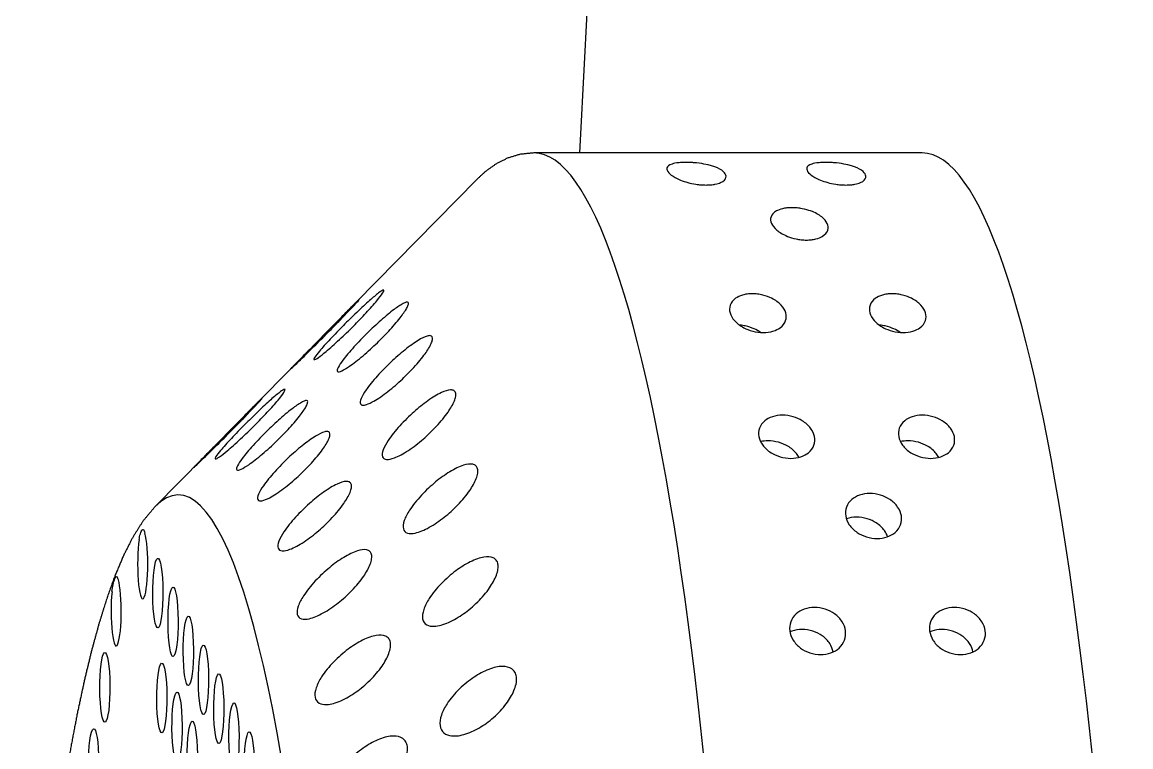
# Model space of a CAD drawing. Extents: x 528 to 612, y 788 to 934.
# Drawn here: x 574.56 to 576.013, y 849.734 to 850.682 of the extents above; entities that cross this region are included whole.
import ezdxf

# ---------------------------------------------------------------- set-up
doc = ezdxf.new("R2010")
doc.units = 0
doc.header["$MEASUREMENT"] = 0
doc.layers.add('1', color=4, linetype='Continuous')

# ---------------------------------------------------------------- blocks, each defined once
blk = doc.blocks.new('2010 FLAIR')
at = {"layer": '1'}
for p, q in [((47.506, 44.9065), (46.9971, 44.9065)), ((46.7382, 44.6846), (46.9225, 44.8719)), ((46.6166, 44.561), (46.6961, 44.6418)), ((46.5008, 44.4433), (46.5648, 44.5083))]:
    blk.add_line(p, q, dxfattribs=at)
at = {"layer": '1', "color": 2}
blk.add_arc((111.2166, 41.6488), 64.2422, 172.326791, 177.093332, dxfattribs=at)
at = {"layer": '1'}
for centre, major_axis, start_param, end_param in [((46.9971, 43.0315), (0, 1.875), 3.141593, 6.283185), ((47.506, 43.0315), (0, 1.875), 3.141593, 6.283185), ((46.5312, 43.0315), (0, 1.4272), 2.994561, 6.430217)]:
    blk.add_ellipse(centre, major_axis=major_axis, ratio=0.145722, start_param=start_param, end_param=end_param, dxfattribs=at)
at = {"layer": '1', "color": 3}
for centre, start_param, end_param in [((46.4847, 44.3682), 3.930767, 8.961115), ((46.5046, 44.3303), 0.253665, 6.53685), ((46.45, 44.3065), 4.112585, 9.142933), ((46.5245, 44.2925), 0.253665, 6.53685), ((46.5445, 44.2546), 0.253665, 6.53685), ((46.4352, 44.2069), 0.253665, 6.53685), ((46.5644, 44.2167), 0.253665, 6.53685), ((46.5098, 44.1929), 0.253665, 6.53685), ((46.5844, 44.1789), 0.253665, 6.53685), ((46.5297, 44.155), 0.253665, 6.53685), ((46.6043, 44.141), 0.253665, 6.53685), ((46.5497, 44.1171), 0.253665, 6.53685), ((46.4205, 44.1073), 0.253665, 6.53685), ((46.6243, 44.1031), 0.253665, 6.53685)]:
    blk.add_ellipse(centre, major_axis=(0, -0.0455), ratio=0.145722, start_param=start_param, end_param=end_param, dxfattribs=at)
at = {"layer": '1'}
for points in [[(46.9971, 44.9065), (46.9794, 44.9047), (46.9627, 44.8997), (46.9477, 44.8921), (46.9344, 44.8827), (46.9225, 44.8719)], [(46.5008, 44.4433), (46.4852, 44.4247), (46.4718, 44.4035), (46.4597, 44.3797), (46.4483, 44.3528), (46.4376, 44.3229), (46.4273, 44.2898), (46.4174, 44.2536), (46.4079, 44.2142), (46.3988, 44.1717), (46.3901, 44.1262), (46.3817, 44.0778), (46.3738, 44.0266), (46.3663, 43.9727), (46.3592, 43.9162), (46.3526, 43.8573), (46.3464, 43.7962), (46.3408, 43.733), (46.3356, 43.6679), (46.331, 43.601), (46.3268, 43.5326)]]:
    blk.add_open_spline(points, degree=1, dxfattribs=at)
at = {"layer": '1', "color": 3}
for points, knots in [([(47.2227, 44.8645), (47.2204, 44.8645), (47.2181, 44.8646), (47.2137, 44.8649), (47.2116, 44.8652), (47.2055, 44.8661), (47.2019, 44.8669), (47.1917, 44.8697), (47.1864, 44.872), (47.1783, 44.8765), (47.1755, 44.8787), (47.1703, 44.8848), (47.1698, 44.8891), (47.1802, 44.8926), (47.1833, 44.8933), (47.1887, 44.8938), (47.1901, 44.8939), (47.1932, 44.8941), (47.1949, 44.8941), (47.1981, 44.8941), (47.1999, 44.8941), (47.2034, 44.8939), (47.205, 44.8938), (47.2117, 44.8933), (47.2165, 44.8926), (47.235, 44.8891), (47.2432, 44.8848), (47.2485, 44.8787), (47.2494, 44.8765), (47.2483, 44.872), (47.2464, 44.8697), (47.24, 44.8669), (47.2376, 44.8661), (47.2328, 44.8652), (47.231, 44.8649), (47.2271, 44.8646), (47.2249, 44.8645), (47.2227, 44.8645)], [0, 0, 0, 0, 0.0069049, 0.0069049, 0.0138098, 0.0138098, 0.0276196, 0.0276196, 0.0621946, 0.0621946, 0.0967696, 0.0967696, 0.172591, 0.172591, 0.1905104, 0.1905104, 0.1954315, 0.1954315, 0.2003527, 0.2003527, 0.2052739, 0.2052739, 0.2101951, 0.2101951, 0.2281145, 0.2281145, 0.3039359, 0.3039359, 0.3385109, 0.3385109, 0.3730859, 0.3730859, 0.3868957, 0.3868957, 0.3938006, 0.3938006, 0.4007055, 0.4007055, 0.4007055, 0.4007055]), ([(47.4058, 44.8645), (47.4036, 44.8645), (47.4013, 44.8646), (47.3969, 44.8649), (47.3948, 44.8652), (47.3887, 44.8661), (47.3851, 44.8669), (47.3748, 44.8697), (47.3695, 44.872), (47.3614, 44.8765), (47.3587, 44.8787), (47.3534, 44.8848), (47.353, 44.8891), (47.3634, 44.8926), (47.3665, 44.8933), (47.3719, 44.8938), (47.3733, 44.8939), (47.3764, 44.8941), (47.3781, 44.8941), (47.3813, 44.8941), (47.3831, 44.8941), (47.3865, 44.8939), (47.3882, 44.8938), (47.3949, 44.8933), (47.3997, 44.8926), (47.4181, 44.8891), (47.4264, 44.8848), (47.4316, 44.8787), (47.4326, 44.8765), (47.4314, 44.872), (47.4295, 44.8697), (47.4232, 44.8669), (47.4207, 44.8661), (47.4159, 44.8652), (47.4141, 44.8649), (47.4102, 44.8646), (47.4081, 44.8645), (47.4058, 44.8645)], [0, 0, 0, 0, 0.0069049, 0.0069049, 0.0138098, 0.0138098, 0.0276196, 0.0276196, 0.0621946, 0.0621946, 0.0967696, 0.0967696, 0.172591, 0.172591, 0.1905104, 0.1905104, 0.1954315, 0.1954315, 0.2003527, 0.2003527, 0.2052739, 0.2052739, 0.2101951, 0.2101951, 0.2281145, 0.2281145, 0.3039359, 0.3039359, 0.3385109, 0.3385109, 0.3730859, 0.3730859, 0.3868957, 0.3868957, 0.3938006, 0.3938006, 0.4007055, 0.4007055, 0.4007055, 0.4007055]), ([(47.3542, 44.7924), (47.3519, 44.7924), (47.3496, 44.7926), (47.3451, 44.793), (47.3429, 44.7934), (47.3365, 44.7948), (47.3326, 44.796), (47.3236, 44.7997), (47.3189, 44.8025), (47.312, 44.8085), (47.3098, 44.8115), (47.3073, 44.817), (47.3069, 44.82), (47.3088, 44.8257), (47.311, 44.8284), (47.3169, 44.8316), (47.3196, 44.8327), (47.3247, 44.8339), (47.3266, 44.8342), (47.3307, 44.8347), (47.3329, 44.8348), (47.3375, 44.8348), (47.3398, 44.8347), (47.3443, 44.8342), (47.3466, 44.8339), (47.3529, 44.8327), (47.3567, 44.8316), (47.3658, 44.8284), (47.3706, 44.8257), (47.3778, 44.82), (47.3802, 44.817), (47.3827, 44.8115), (47.3831, 44.8085), (47.3812, 44.8025), (47.379, 44.7997), (47.3729, 44.796), (47.37, 44.7948), (47.3647, 44.7934), (47.3628, 44.793), (47.3586, 44.7926), (47.3564, 44.7924), (47.3542, 44.7924)], [0, 0, 0, 0, 0.0068348, 0.0068348, 0.0136695, 0.0136695, 0.027339, 0.027339, 0.0535624, 0.0535624, 0.0797858, 0.0797858, 0.1072813, 0.1072813, 0.1347768, 0.1347768, 0.1487269, 0.1487269, 0.155702, 0.155702, 0.162677, 0.162677, 0.1696521, 0.1696521, 0.1766272, 0.1766272, 0.1905773, 0.1905773, 0.2180728, 0.2180728, 0.2455682, 0.2455682, 0.2717917, 0.2717917, 0.2980151, 0.2980151, 0.3116846, 0.3116846, 0.3185193, 0.3185193, 0.3253541, 0.3253541, 0.3253541, 0.3253541]), ([(46.7476, 44.6806), (46.753, 44.686), (46.7591, 44.692), (46.771, 44.7035), (46.7769, 44.7089), (46.7862, 44.7171), (46.7904, 44.7207), (46.7953, 44.7244), (46.7967, 44.7254), (46.7989, 44.7267), (46.7997, 44.727), (46.8006, 44.7269), (46.8008, 44.7265), (46.8004, 44.7252), (46.7998, 44.7241), (46.7974, 44.7203), (46.7946, 44.7167), (46.7877, 44.7083), (46.7828, 44.7028), (46.7721, 44.6913), (46.7663, 44.6853), (46.7551, 44.6741), (46.7487, 44.6679), (46.7362, 44.6563), (46.7301, 44.6509), (46.7213, 44.6436), (46.7178, 44.6408), (46.7123, 44.6369), (46.7103, 44.6359), (46.7087, 44.636), (46.709, 44.6371), (46.7115, 44.6411), (46.7137, 44.644), (46.72, 44.6514), (46.7249, 44.6569), (46.7359, 44.6686), (46.7419, 44.6748), (46.7476, 44.6806)], [0, 0, 0, 0, 0.0233552, 0.0233552, 0.0467103, 0.0467103, 0.0658795, 0.0658795, 0.0754641, 0.0754641, 0.0850487, 0.0850487, 0.0946332, 0.0946332, 0.1042178, 0.1042178, 0.123387, 0.123387, 0.1467421, 0.1467421, 0.1700973, 0.1700973, 0.1945396, 0.1945396, 0.2189818, 0.2189818, 0.2355966, 0.2355966, 0.2522113, 0.2522113, 0.2688261, 0.2688261, 0.2854408, 0.2854408, 0.3098831, 0.3098831, 0.3343253, 0.3343253, 0.3343253, 0.3343253]), ([(47.2976, 44.6714), (47.2931, 44.6714), (47.2883, 44.672), (47.2795, 44.6743), (47.2754, 44.6759), (47.2672, 44.6803), (47.263, 44.6835), (47.257, 44.6903), (47.2551, 44.6938), (47.2532, 44.7004), (47.2532, 44.7039), (47.2555, 44.7106), (47.2579, 44.7137), (47.2638, 44.7178), (47.2669, 44.7193), (47.2725, 44.721), (47.2745, 44.7214), (47.2788, 44.722), (47.281, 44.7221), (47.2856, 44.7221), (47.2879, 44.722), (47.2925, 44.7214), (47.2948, 44.721), (47.3014, 44.7193), (47.3054, 44.7178), (47.3138, 44.7137), (47.318, 44.7106), (47.3242, 44.7039), (47.3262, 44.7004), (47.328, 44.6938), (47.3281, 44.6903), (47.3257, 44.6835), (47.3234, 44.6803), (47.3174, 44.6759), (47.3142, 44.6743), (47.3066, 44.672), (47.3021, 44.6714), (47.2976, 44.6714)], [0, 0, 0, 0, 0.0136716, 0.0136716, 0.0273431, 0.0273431, 0.0484006, 0.0484006, 0.0694582, 0.0694582, 0.0910856, 0.0910856, 0.1127131, 0.1127131, 0.1264894, 0.1264894, 0.1333775, 0.1333775, 0.1402657, 0.1402657, 0.1471538, 0.1471538, 0.154042, 0.154042, 0.1678183, 0.1678183, 0.1894457, 0.1894457, 0.2110732, 0.2110732, 0.2321307, 0.2321307, 0.2531882, 0.2531882, 0.2668598, 0.2668598, 0.2805313, 0.2805313, 0.2805313, 0.2805313]), ([(47.4808, 44.6714), (47.4763, 44.6714), (47.4715, 44.672), (47.4627, 44.6743), (47.4586, 44.6759), (47.4503, 44.6803), (47.4462, 44.6835), (47.4401, 44.6903), (47.4382, 44.6938), (47.4364, 44.7004), (47.4364, 44.7039), (47.4387, 44.7106), (47.4411, 44.7137), (47.4469, 44.7178), (47.45, 44.7193), (47.4556, 44.721), (47.4577, 44.7214), (47.462, 44.722), (47.4642, 44.7221), (47.4687, 44.7221), (47.4711, 44.722), (47.4757, 44.7214), (47.478, 44.721), (47.4846, 44.7193), (47.4886, 44.7178), (47.4969, 44.7137), (47.5011, 44.7106), (47.5073, 44.7039), (47.5093, 44.7004), (47.5112, 44.6938), (47.5112, 44.6903), (47.5089, 44.6835), (47.5065, 44.6803), (47.5005, 44.6759), (47.4974, 44.6743), (47.4898, 44.672), (47.4853, 44.6714), (47.4808, 44.6714)], [0, 0, 0, 0, 0.0136716, 0.0136716, 0.0273431, 0.0273431, 0.0484006, 0.0484006, 0.0694582, 0.0694582, 0.0910856, 0.0910856, 0.1127131, 0.1127131, 0.1264894, 0.1264894, 0.1333775, 0.1333775, 0.1402657, 0.1402657, 0.1471538, 0.1471538, 0.154042, 0.154042, 0.1678183, 0.1678183, 0.1894457, 0.1894457, 0.2110732, 0.2110732, 0.2321307, 0.2321307, 0.2531882, 0.2531882, 0.2668598, 0.2668598, 0.2805313, 0.2805313, 0.2805313, 0.2805313]), ([(46.7163, 44.6623), (46.7216, 44.6677), (46.7275, 44.6737), (46.7393, 44.6857), (46.745, 44.6915), (46.7541, 44.7007), (46.7583, 44.7049), (46.7631, 44.7097), (46.7645, 44.711), (46.7666, 44.7131), (46.7674, 44.7138), (46.7683, 44.7146), (46.7685, 44.7147), (46.7681, 44.7141), (46.7676, 44.7135), (46.7652, 44.7108), (46.7625, 44.7078), (46.7557, 44.7006), (46.751, 44.6956), (46.7405, 44.6847), (46.7348, 44.6789), (46.7238, 44.6677), (46.7175, 44.6614), (46.7052, 44.6492), (46.6992, 44.6432), (46.6906, 44.6349), (46.6871, 44.6315), (46.6817, 44.6264), (46.6798, 44.6246), (46.6782, 44.6232), (46.6784, 44.6236), (46.6809, 44.6263), (46.6831, 44.6285), (46.6892, 44.6348), (46.694, 44.6397), (46.7048, 44.6506), (46.7107, 44.6566), (46.7163, 44.6623)], [0, 0, 0, 0, 0.0233552, 0.0233552, 0.0467103, 0.0467103, 0.0658795, 0.0658795, 0.0754641, 0.0754641, 0.0850487, 0.0850487, 0.0946332, 0.0946332, 0.1042178, 0.1042178, 0.123387, 0.123387, 0.1467421, 0.1467421, 0.1700973, 0.1700973, 0.1945396, 0.1945396, 0.2189818, 0.2189818, 0.2355966, 0.2355966, 0.2522113, 0.2522113, 0.2688261, 0.2688261, 0.2854408, 0.2854408, 0.3098831, 0.3098831, 0.3343253, 0.3343253, 0.3343253, 0.3343253]), ([(46.779, 44.6706), (46.7845, 44.6761), (46.7907, 44.6819), (46.8029, 44.6927), (46.8088, 44.6976), (46.8183, 44.7047), (46.8225, 44.7076), (46.8275, 44.7102), (46.8289, 44.7107), (46.8311, 44.7112), (46.8319, 44.7111), (46.8328, 44.7102), (46.833, 44.7094), (46.8325, 44.7072), (46.832, 44.7058), (46.8295, 44.7009), (46.8266, 44.6967), (46.8195, 44.6874), (46.8145, 44.6814), (46.8036, 44.6695), (46.7977, 44.6634), (46.7863, 44.6524), (46.7798, 44.6464), (46.767, 44.6356), (46.7608, 44.6308), (46.7519, 44.6247), (46.7483, 44.6225), (46.7428, 44.62), (46.7408, 44.6197), (46.7392, 44.6213), (46.7395, 44.6231), (46.7421, 44.6284), (46.7444, 44.6319), (46.7508, 44.6404), (46.7559, 44.6463), (46.767, 44.6586), (46.7732, 44.6649), (46.779, 44.6706)], [0, 0, 0, 0, 0.0233552, 0.0233552, 0.0467103, 0.0467103, 0.0658795, 0.0658795, 0.0754641, 0.0754641, 0.0850487, 0.0850487, 0.0946332, 0.0946332, 0.1042178, 0.1042178, 0.123387, 0.123387, 0.1467421, 0.1467421, 0.1700973, 0.1700973, 0.1945396, 0.1945396, 0.2189818, 0.2189818, 0.2355966, 0.2355966, 0.2522113, 0.2522113, 0.2688261, 0.2688261, 0.2854408, 0.2854408, 0.3098831, 0.3098831, 0.3343253, 0.3343253, 0.3343253, 0.3343253]), ([(47.2941, 44.6715), (47.2916, 44.6732), (47.2888, 44.6748), (47.2824, 44.6776), (47.2785, 44.679), (47.272, 44.6805), (47.2697, 44.6808), (47.2671, 44.6811), (47.2667, 44.6812), (47.2664, 44.6812)], [0.10627562, 0.10627562, 0.10627562, 0.10627562, 0.12011122, 0.12011122, 0.13392931, 0.13392931, 0.14083836, 0.14083836, 0.14184706, 0.14184706, 0.14184706, 0.14184706]), ([(47.4772, 44.6715), (47.4748, 44.6732), (47.4719, 44.6748), (47.4656, 44.6776), (47.4616, 44.679), (47.4551, 44.6805), (47.4529, 44.6808), (47.4502, 44.6811), (47.4499, 44.6812), (47.4496, 44.6812)], [0.10627562, 0.10627562, 0.10627562, 0.10627562, 0.12011122, 0.12011122, 0.13392931, 0.13392931, 0.14083836, 0.14083836, 0.14184706, 0.14184706, 0.14184706, 0.14184706]), ([(46.8099, 44.6327), (46.8156, 44.638), (46.8219, 44.6435), (46.8342, 44.6534), (46.8403, 44.6578), (46.8498, 44.6637), (46.8541, 44.6658), (46.8591, 44.6672), (46.8606, 44.6674), (46.8628, 44.667), (46.8636, 44.6665), (46.8645, 44.6647), (46.8646, 44.6636), (46.8641, 44.6606), (46.8635, 44.6588), (46.8609, 44.653), (46.858, 44.6482), (46.8507, 44.6381), (46.8456, 44.6319), (46.8344, 44.6197), (46.8284, 44.6137), (46.8168, 44.6029), (46.8101, 44.5973), (46.7972, 44.5875), (46.7909, 44.5833), (46.7819, 44.5785), (46.7783, 44.577), (46.7727, 44.5759), (46.7708, 44.5764), (46.7692, 44.5794), (46.7695, 44.5819), (46.7723, 44.5884), (46.7746, 44.5923), (46.7812, 44.6018), (46.7863, 44.6081), (46.7978, 44.6208), (46.804, 44.6271), (46.8099, 44.6327)], [0, 0, 0, 0, 0.0233552, 0.0233552, 0.0467103, 0.0467103, 0.0658795, 0.0658795, 0.0754641, 0.0754641, 0.0850487, 0.0850487, 0.0946332, 0.0946332, 0.1042178, 0.1042178, 0.123387, 0.123387, 0.1467421, 0.1467421, 0.1700973, 0.1700973, 0.1945396, 0.1945396, 0.2189818, 0.2189818, 0.2355966, 0.2355966, 0.2522113, 0.2522113, 0.2688261, 0.2688261, 0.2854408, 0.2854408, 0.3098831, 0.3098831, 0.3343253, 0.3343253, 0.3343253, 0.3343253]), ([(46.6181, 44.5505), (46.6235, 44.556), (46.6296, 44.5619), (46.6415, 44.5734), (46.6474, 44.5789), (46.6567, 44.5871), (46.6609, 44.5907), (46.6658, 44.5944), (46.6672, 44.5954), (46.6694, 44.5967), (46.6702, 44.597), (46.6712, 44.5969), (46.6713, 44.5966), (46.6709, 44.5952), (46.6704, 44.5941), (46.668, 44.5903), (46.6652, 44.5866), (46.6582, 44.5783), (46.6533, 44.5727), (46.6426, 44.5612), (46.6368, 44.5552), (46.6256, 44.544), (46.6192, 44.5378), (46.6067, 44.5262), (46.6006, 44.5208), (46.5918, 44.5135), (46.5883, 44.5108), (46.5828, 44.5069), (46.5809, 44.5059), (46.5793, 44.506), (46.5795, 44.5071), (46.582, 44.5111), (46.5843, 44.514), (46.5905, 44.5214), (46.5954, 44.5269), (46.6064, 44.5385), (46.6124, 44.5447), (46.6181, 44.5505)], [0, 0, 0, 0, 0.023389, 0.023389, 0.0467779, 0.0467779, 0.0659746, 0.0659746, 0.0755729, 0.0755729, 0.0851712, 0.0851712, 0.0947696, 0.0947696, 0.1043679, 0.1043679, 0.1235645, 0.1235645, 0.1469535, 0.1469535, 0.1703425, 0.1703425, 0.1947513, 0.1947513, 0.2191601, 0.2191601, 0.2357472, 0.2357472, 0.2523342, 0.2523342, 0.2689213, 0.2689213, 0.2855084, 0.2855084, 0.3099172, 0.3099172, 0.334326, 0.334326, 0.334326, 0.334326]), ([(46.8399, 44.5673), (46.8457, 44.5724), (46.852, 44.5776), (46.8646, 44.5865), (46.8707, 44.5902), (46.8803, 44.5947), (46.8847, 44.5961), (46.8897, 44.5963), (46.8911, 44.596), (46.8933, 44.5948), (46.8941, 44.5939), (46.895, 44.5914), (46.8951, 44.5898), (46.8945, 44.5861), (46.8939, 44.584), (46.8912, 44.5773), (46.8881, 44.5721), (46.8806, 44.5613), (46.8754, 44.5549), (46.864, 44.5427), (46.8579, 44.5368), (46.846, 44.5266), (46.8393, 44.5214), (46.8262, 44.5128), (46.8198, 44.5093), (46.8108, 44.5059), (46.8071, 44.5051), (46.8015, 44.5054), (46.7996, 44.5067), (46.7981, 44.511), (46.7985, 44.5142), (46.8014, 44.5218), (46.8038, 44.5261), (46.8105, 44.5363), (46.8158, 44.5429), (46.8275, 44.5557), (46.8339, 44.562), (46.8399, 44.5673)], [0, 0, 0, 0, 0.0233552, 0.0233552, 0.0467103, 0.0467103, 0.0658795, 0.0658795, 0.0754641, 0.0754641, 0.0850487, 0.0850487, 0.0946332, 0.0946332, 0.1042178, 0.1042178, 0.123387, 0.123387, 0.1467421, 0.1467421, 0.1700973, 0.1700973, 0.1945396, 0.1945396, 0.2189818, 0.2189818, 0.2355966, 0.2355966, 0.2522113, 0.2522113, 0.2688261, 0.2688261, 0.2854408, 0.2854408, 0.3098831, 0.3098831, 0.3343253, 0.3343253, 0.3343253, 0.3343253]), ([(46.5892, 44.5331), (46.5946, 44.5386), (46.6005, 44.5446), (46.6122, 44.5566), (46.618, 44.5624), (46.6271, 44.5717), (46.6313, 44.5758), (46.6361, 44.5806), (46.6375, 44.582), (46.6396, 44.5841), (46.6404, 44.5848), (46.6414, 44.5856), (46.6415, 44.5857), (46.6411, 44.5851), (46.6406, 44.5845), (46.6383, 44.5818), (46.6355, 44.5788), (46.6287, 44.5715), (46.624, 44.5665), (46.6135, 44.5556), (46.6078, 44.5498), (46.5967, 44.5386), (46.5905, 44.5323), (46.5782, 44.5201), (46.5722, 44.5142), (46.5636, 44.5058), (46.5601, 44.5025), (46.5547, 44.4973), (46.5528, 44.4956), (46.5512, 44.4942), (46.5515, 44.4946), (46.5539, 44.4972), (46.5561, 44.4995), (46.5622, 44.5057), (46.567, 44.5106), (46.5778, 44.5215), (46.5836, 44.5275), (46.5892, 44.5331)], [0, 0, 0, 0, 0.023389, 0.023389, 0.0467779, 0.0467779, 0.0659746, 0.0659746, 0.0755729, 0.0755729, 0.0851712, 0.0851712, 0.0947696, 0.0947696, 0.1043679, 0.1043679, 0.1235645, 0.1235645, 0.1469535, 0.1469535, 0.1703425, 0.1703425, 0.1947513, 0.1947513, 0.2191601, 0.2191601, 0.2357472, 0.2357472, 0.2523342, 0.2523342, 0.2689213, 0.2689213, 0.2855084, 0.2855084, 0.3099172, 0.3099172, 0.334326, 0.334326, 0.334326, 0.334326]), ([(46.647, 44.5418), (46.6526, 44.5473), (46.6587, 44.5531), (46.6709, 44.5639), (46.6769, 44.5688), (46.6863, 44.5759), (46.6906, 44.5788), (46.6955, 44.5814), (46.697, 44.582), (46.6992, 44.5824), (46.7, 44.5823), (46.7009, 44.5814), (46.701, 44.5807), (46.7006, 44.5785), (46.7001, 44.5771), (46.6976, 44.5721), (46.6947, 44.5679), (46.6876, 44.5585), (46.6826, 44.5526), (46.6717, 44.5407), (46.6657, 44.5346), (46.6543, 44.5235), (46.6478, 44.5176), (46.6351, 44.5068), (46.6288, 44.502), (46.62, 44.4959), (46.6164, 44.4937), (46.6108, 44.4913), (46.6089, 44.491), (46.6073, 44.4925), (46.6076, 44.4944), (46.6102, 44.4997), (46.6125, 44.5031), (46.6189, 44.5116), (46.6239, 44.5175), (46.6351, 44.5298), (46.6412, 44.5361), (46.647, 44.5418)], [0, 0, 0, 0, 0.023389, 0.023389, 0.0467779, 0.0467779, 0.0659746, 0.0659746, 0.0755729, 0.0755729, 0.0851712, 0.0851712, 0.0947696, 0.0947696, 0.1043679, 0.1043679, 0.1235645, 0.1235645, 0.1469535, 0.1469535, 0.1703425, 0.1703425, 0.1947513, 0.1947513, 0.2191601, 0.2191601, 0.2357472, 0.2357472, 0.2523342, 0.2523342, 0.2689213, 0.2689213, 0.2855084, 0.2855084, 0.3099172, 0.3099172, 0.334326, 0.334326, 0.334326, 0.334326]), ([(47.3338, 44.5066), (47.3293, 44.5066), (47.3244, 44.5073), (47.3154, 44.51), (47.3112, 44.512), (47.3035, 44.5168), (47.2997, 44.5203), (47.2943, 44.5276), (47.2926, 44.5315), (47.2912, 44.5387), (47.2914, 44.5426), (47.294, 44.5499), (47.2964, 44.5532), (47.3023, 44.558), (47.3057, 44.5598), (47.3136, 44.5624), (47.3182, 44.5631), (47.3273, 44.5631), (47.3322, 44.5624), (47.3412, 44.5598), (47.3453, 44.558), (47.3531, 44.5532), (47.3569, 44.5499), (47.3624, 44.5426), (47.3641, 44.5387), (47.3656, 44.5315), (47.3654, 44.5276), (47.3628, 44.5203), (47.3603, 44.5168), (47.3544, 44.512), (47.351, 44.51), (47.3429, 44.5073), (47.3383, 44.5066), (47.3338, 44.5066)], [0, 0, 0, 0, 0.0137254, 0.0137254, 0.0274508, 0.0274508, 0.0453851, 0.0453851, 0.0633195, 0.0633195, 0.0815469, 0.0815469, 0.0997743, 0.0997743, 0.1135448, 0.1135448, 0.1273153, 0.1273153, 0.1410857, 0.1410857, 0.1548562, 0.1548562, 0.1730836, 0.1730836, 0.191311, 0.191311, 0.2092454, 0.2092454, 0.2271798, 0.2271798, 0.2409052, 0.2409052, 0.2546305, 0.2546305, 0.2546305, 0.2546305]), ([(47.517, 44.5066), (47.5124, 44.5066), (47.5076, 44.5073), (47.4986, 44.51), (47.4944, 44.512), (47.4866, 44.5168), (47.4829, 44.5203), (47.4775, 44.5276), (47.4758, 44.5315), (47.4744, 44.5387), (47.4746, 44.5426), (47.4772, 44.5499), (47.4796, 44.5532), (47.4855, 44.558), (47.4888, 44.5598), (47.4968, 44.5624), (47.5014, 44.5631), (47.5105, 44.5631), (47.5153, 44.5624), (47.5243, 44.5598), (47.5285, 44.558), (47.5363, 44.5532), (47.5401, 44.5499), (47.5456, 44.5426), (47.5473, 44.5387), (47.5487, 44.5315), (47.5486, 44.5276), (47.5459, 44.5203), (47.5435, 44.5168), (47.5376, 44.512), (47.5341, 44.51), (47.5261, 44.5073), (47.5215, 44.5066), (47.517, 44.5066)], [0, 0, 0, 0, 0.0137254, 0.0137254, 0.0274508, 0.0274508, 0.0453851, 0.0453851, 0.0633195, 0.0633195, 0.0815469, 0.0815469, 0.0997743, 0.0997743, 0.1135448, 0.1135448, 0.1273153, 0.1273153, 0.1410857, 0.1410857, 0.1548562, 0.1548562, 0.1730836, 0.1730836, 0.191311, 0.191311, 0.2092454, 0.2092454, 0.2271798, 0.2271798, 0.2409052, 0.2409052, 0.2546305, 0.2546305, 0.2546305, 0.2546305]), ([(46.6755, 44.5073), (46.6812, 44.5126), (46.6875, 44.5182), (46.6998, 44.5281), (46.7059, 44.5325), (46.7155, 44.5383), (46.7198, 44.5405), (46.7248, 44.5419), (46.7262, 44.5421), (46.7284, 44.5417), (46.7292, 44.5412), (46.7301, 44.5395), (46.7302, 44.5383), (46.7298, 44.5353), (46.7292, 44.5335), (46.7266, 44.5276), (46.7236, 44.5229), (46.7163, 44.5127), (46.7112, 44.5065), (46.7001, 44.4943), (46.694, 44.4883), (46.6823, 44.4775), (46.6757, 44.4719), (46.6628, 44.4622), (46.6565, 44.458), (46.6475, 44.4532), (46.6439, 44.4517), (46.6383, 44.4506), (46.6364, 44.4511), (46.6348, 44.4541), (46.6352, 44.4566), (46.6379, 44.4631), (46.6403, 44.467), (46.6468, 44.4764), (46.652, 44.4827), (46.6634, 44.4954), (46.6696, 44.5017), (46.6755, 44.5073)], [0, 0, 0, 0, 0.023389, 0.023389, 0.0467779, 0.0467779, 0.0659746, 0.0659746, 0.0755729, 0.0755729, 0.0851712, 0.0851712, 0.0947696, 0.0947696, 0.1043679, 0.1043679, 0.1235645, 0.1235645, 0.1469535, 0.1469535, 0.1703425, 0.1703425, 0.1947513, 0.1947513, 0.2191601, 0.2191601, 0.2357472, 0.2357472, 0.2523342, 0.2523342, 0.2689213, 0.2689213, 0.2855084, 0.2855084, 0.3099172, 0.3099172, 0.334326, 0.334326, 0.334326, 0.334326]), ([(47.3444, 44.5079), (47.3435, 44.5097), (47.3424, 44.5115), (47.3382, 44.5167), (47.3343, 44.5201), (47.3264, 44.5246), (47.3222, 44.5264), (47.3133, 44.5289), (47.3084, 44.5296), (47.3006, 44.5296), (47.2973, 44.5292), (47.2942, 44.5285)], [0.07459591, 0.07459591, 0.07459591, 0.07459591, 0.08376941, 0.08376941, 0.10280122, 0.10280122, 0.11656798, 0.11656798, 0.13033474, 0.13033474, 0.14038295, 0.14038295, 0.14038295, 0.14038295]), ([(47.5276, 44.5079), (47.5267, 44.5097), (47.5256, 44.5115), (47.5213, 44.5167), (47.5174, 44.5201), (47.5095, 44.5246), (47.5054, 44.5264), (47.4964, 44.5289), (47.4916, 44.5296), (47.4837, 44.5296), (47.4804, 44.5292), (47.4773, 44.5285)], [0.07459591, 0.07459591, 0.07459591, 0.07459591, 0.08376941, 0.08376941, 0.10280122, 0.10280122, 0.11656798, 0.11656798, 0.13033474, 0.13033474, 0.14038295, 0.14038295, 0.14038295, 0.14038295]), ([(46.8684, 44.4757), (46.8742, 44.4805), (46.8807, 44.4852), (46.8934, 44.4929), (46.8996, 44.4959), (46.9093, 44.4989), (46.9137, 44.4996), (46.9187, 44.4985), (46.9201, 44.4979), (46.9223, 44.4959), (46.923, 44.4945), (46.9238, 44.4913), (46.9239, 44.4894), (46.9233, 44.485), (46.9226, 44.4826), (46.9197, 44.4751), (46.9166, 44.4696), (46.9089, 44.4583), (46.9035, 44.4519), (46.8919, 44.4398), (46.8857, 44.4342), (46.8736, 44.4247), (46.8668, 44.42), (46.8536, 44.4127), (46.8471, 44.41), (46.838, 44.4081), (46.8343, 44.4079), (46.8288, 44.4097), (46.8269, 44.4117), (46.8255, 44.4173), (46.8259, 44.4211), (46.829, 44.4296), (46.8315, 44.4343), (46.8384, 44.4451), (46.8438, 44.4519), (46.8558, 44.4646), (46.8622, 44.4706), (46.8684, 44.4757)], [0, 0, 0, 0, 0.0233552, 0.0233552, 0.0467103, 0.0467103, 0.0658795, 0.0658795, 0.0754641, 0.0754641, 0.0850487, 0.0850487, 0.0946332, 0.0946332, 0.1042178, 0.1042178, 0.123387, 0.123387, 0.1467421, 0.1467421, 0.1700973, 0.1700973, 0.1945396, 0.1945396, 0.2189818, 0.2189818, 0.2355966, 0.2355966, 0.2522113, 0.2522113, 0.2688261, 0.2688261, 0.2854408, 0.2854408, 0.3098831, 0.3098831, 0.3343253, 0.3343253, 0.3343253, 0.3343253]), ([(46.7031, 44.4475), (46.7089, 44.4526), (46.7153, 44.4578), (46.7278, 44.4667), (46.734, 44.4705), (46.7436, 44.475), (46.748, 44.4764), (46.753, 44.4766), (46.7544, 44.4763), (46.7566, 44.4751), (46.7574, 44.4742), (46.7583, 44.4717), (46.7584, 44.4701), (46.7578, 44.4664), (46.7572, 44.4643), (46.7545, 44.4575), (46.7514, 44.4523), (46.7439, 44.4415), (46.7387, 44.4351), (46.7273, 44.4229), (46.7211, 44.417), (46.7093, 44.4068), (46.7026, 44.4016), (46.6895, 44.393), (46.6831, 44.3896), (46.674, 44.3862), (46.6704, 44.3854), (46.6648, 44.3857), (46.6629, 44.387), (46.6614, 44.3913), (46.6618, 44.3945), (46.6647, 44.4021), (46.6671, 44.4064), (46.6738, 44.4166), (46.6791, 44.4232), (46.6908, 44.436), (46.6971, 44.4422), (46.7031, 44.4475)], [0, 0, 0, 0, 0.023389, 0.023389, 0.0467779, 0.0467779, 0.0659746, 0.0659746, 0.0755729, 0.0755729, 0.0851712, 0.0851712, 0.0947696, 0.0947696, 0.1043679, 0.1043679, 0.1235645, 0.1235645, 0.1469535, 0.1469535, 0.1703425, 0.1703425, 0.1947513, 0.1947513, 0.2191601, 0.2191601, 0.2357472, 0.2357472, 0.2523342, 0.2523342, 0.2689213, 0.2689213, 0.2855084, 0.2855084, 0.3099172, 0.3099172, 0.334326, 0.334326, 0.334326, 0.334326]), ([(47.4468, 44.4017), (47.4423, 44.4017), (47.4374, 44.4024), (47.4283, 44.4053), (47.4241, 44.4074), (47.4166, 44.4125), (47.413, 44.416), (47.4078, 44.4236), (47.4063, 44.4276), (47.405, 44.4351), (47.4053, 44.4392), (47.408, 44.4467), (47.4105, 44.4501), (47.4164, 44.4551), (47.4199, 44.4572), (47.428, 44.46), (47.4327, 44.4607), (47.4417, 44.4607), (47.4466, 44.46), (47.4557, 44.4572), (47.4599, 44.4551), (47.4675, 44.4501), (47.4711, 44.4467), (47.4764, 44.4392), (47.478, 44.4351), (47.4792, 44.4276), (47.4789, 44.4236), (47.4762, 44.416), (47.4737, 44.4125), (47.4678, 44.4074), (47.4642, 44.4053), (47.456, 44.4024), (47.4514, 44.4017), (47.4468, 44.4017)], [0, 0, 0, 0, 0.0137586, 0.0137586, 0.0275172, 0.0275172, 0.044295, 0.044295, 0.0610729, 0.0610729, 0.0780627, 0.0780627, 0.0950526, 0.0950526, 0.108841, 0.108841, 0.1226293, 0.1226293, 0.1364177, 0.1364177, 0.1502061, 0.1502061, 0.167196, 0.167196, 0.1841858, 0.1841858, 0.2009637, 0.2009637, 0.2177415, 0.2177415, 0.2315001, 0.2315001, 0.2452587, 0.2452587, 0.2452587, 0.2452587]), ([(47.4606, 44.404), (47.4597, 44.4067), (47.4583, 44.4095), (47.4537, 44.4159), (47.45, 44.4193), (47.4424, 44.4242), (47.4382, 44.4262), (47.4291, 44.4289), (47.4242, 44.4296), (47.4152, 44.4296), (47.4106, 44.4289), (47.4066, 44.4275)], [0.06697775, 0.06697775, 0.06697775, 0.06697775, 0.07946388, 0.07946388, 0.09696122, 0.09696122, 0.11074218, 0.11074218, 0.12452314, 0.12452314, 0.13823061, 0.13823061, 0.13823061, 0.13823061]), ([(46.48, 44.4002), (46.4804, 44.4032), (46.481, 44.4057), (46.4825, 44.4102), (46.4834, 44.4119), (46.4848, 44.4138), (46.4854, 44.4139), (46.4865, 44.4127), (46.487, 44.4112), (46.4876, 44.4089)], [-0.10334717, -0.10334717, -0.10334717, -0.10334717, -0.09099542, -0.09099542, -0.07615637, -0.07615637, -0.06155718, -0.06155718, -0.04630625, -0.04630625, -0.04630625, -0.04630625]), ([(46.7294, 44.3635), (46.7352, 44.3683), (46.7417, 44.3731), (46.7544, 44.3808), (46.7606, 44.3838), (46.7704, 44.3869), (46.7747, 44.3875), (46.7797, 44.3865), (46.7812, 44.3858), (46.7833, 44.3838), (46.7841, 44.3825), (46.7849, 44.3792), (46.7849, 44.3773), (46.7843, 44.373), (46.7837, 44.3706), (46.7808, 44.363), (46.7777, 44.3575), (46.77, 44.3462), (46.7646, 44.3397), (46.753, 44.3277), (46.7467, 44.3221), (46.7347, 44.3125), (46.7278, 44.3079), (46.7146, 44.3006), (46.7082, 44.2979), (46.6991, 44.296), (46.6954, 44.2959), (46.6898, 44.2976), (46.688, 44.2996), (46.6866, 44.3052), (46.687, 44.309), (46.69, 44.3176), (46.6926, 44.3223), (46.6995, 44.333), (46.7049, 44.3397), (46.7168, 44.3525), (46.7233, 44.3585), (46.7294, 44.3635)], [0, 0, 0, 0, 0.023389, 0.023389, 0.0467779, 0.0467779, 0.0659746, 0.0659746, 0.0755729, 0.0755729, 0.0851712, 0.0851712, 0.0947696, 0.0947696, 0.1043679, 0.1043679, 0.1235645, 0.1235645, 0.1469535, 0.1469535, 0.1703425, 0.1703425, 0.1947513, 0.1947513, 0.2191601, 0.2191601, 0.2357472, 0.2357472, 0.2523342, 0.2523342, 0.2689213, 0.2689213, 0.2855084, 0.2855084, 0.3099172, 0.3099172, 0.334326, 0.334326, 0.334326, 0.334326]), ([(46.8948, 44.3593), (46.9008, 44.3637), (46.9073, 44.3679), (46.9202, 44.3743), (46.9264, 44.3765), (46.9362, 44.3781), (46.9405, 44.378), (46.9455, 44.3757), (46.9469, 44.3747), (46.949, 44.3719), (46.9498, 44.3702), (46.9505, 44.3662), (46.9505, 44.364), (46.9498, 44.3591), (46.9491, 44.3564), (46.9461, 44.3483), (46.9428, 44.3425), (46.9349, 44.3309), (46.9295, 44.3245), (46.9176, 44.3128), (46.9113, 44.3076), (46.899, 44.2989), (46.8921, 44.2948), (46.8788, 44.289), (46.8723, 44.2871), (46.8631, 44.2867), (46.8595, 44.2872), (46.854, 44.2904), (46.8521, 44.293), (46.8508, 44.2999), (46.8514, 44.3042), (46.8545, 44.3136), (46.8572, 44.3186), (46.8643, 44.3297), (46.8699, 44.3365), (46.882, 44.349), (46.8886, 44.3547), (46.8948, 44.3593)], [0, 0, 0, 0, 0.0233552, 0.0233552, 0.0467103, 0.0467103, 0.0658795, 0.0658795, 0.0754641, 0.0754641, 0.0850487, 0.0850487, 0.0946332, 0.0946332, 0.1042178, 0.1042178, 0.123387, 0.123387, 0.1467421, 0.1467421, 0.1700973, 0.1700973, 0.1945396, 0.1945396, 0.2189818, 0.2189818, 0.2355966, 0.2355966, 0.2522113, 0.2522113, 0.2688261, 0.2688261, 0.2854408, 0.2854408, 0.3098831, 0.3098831, 0.3343253, 0.3343253, 0.3343253, 0.3343253]), ([(46.4445, 44.3322), (46.4448, 44.3355), (46.4454, 44.3386), (46.4467, 44.3445), (46.4475, 44.347), (46.4489, 44.3506), (46.4495, 44.3516), (46.4506, 44.3522), (46.4511, 44.3516), (46.4518, 44.3502)], [-0.10334717, -0.10334717, -0.10334717, -0.10334717, -0.09099542, -0.09099542, -0.07615637, -0.07615637, -0.06155718, -0.06155718, -0.04630625, -0.04630625, -0.04630625, -0.04630625]), ([(47.3729, 44.2497), (47.3683, 44.2497), (47.3634, 44.2505), (47.3542, 44.2535), (47.35, 44.2558), (47.3427, 44.2612), (47.3393, 44.2648), (47.3344, 44.2726), (47.3329, 44.2768), (47.3319, 44.2847), (47.3323, 44.2888), (47.3352, 44.2966), (47.3376, 44.3002), (47.3436, 44.3055), (47.3472, 44.3078), (47.3555, 44.3107), (47.3602, 44.3115), (47.3694, 44.3115), (47.3743, 44.3107), (47.3834, 44.3078), (47.3877, 44.3055), (47.395, 44.3002), (47.3985, 44.2966), (47.4034, 44.2888), (47.4049, 44.2847), (47.4059, 44.2768), (47.4055, 44.2726), (47.4026, 44.2648), (47.4002, 44.2612), (47.3942, 44.2558), (47.3905, 44.2535), (47.3821, 44.2505), (47.3774, 44.2497), (47.3729, 44.2497)], [0, 0, 0, 0, 0.0137992, 0.0137992, 0.0275983, 0.0275983, 0.0432499, 0.0432499, 0.0589015, 0.0589015, 0.0746941, 0.0746941, 0.0904868, 0.0904868, 0.1043038, 0.1043038, 0.1181207, 0.1181207, 0.1319377, 0.1319377, 0.1457547, 0.1457547, 0.1615473, 0.1615473, 0.17734, 0.17734, 0.1929915, 0.1929915, 0.2086431, 0.2086431, 0.2224423, 0.2224423, 0.2362415, 0.2362415, 0.2362415, 0.2362415]), ([(47.556, 44.2497), (47.5515, 44.2497), (47.5466, 44.2505), (47.5374, 44.2535), (47.5332, 44.2558), (47.5258, 44.2612), (47.5224, 44.2648), (47.5176, 44.2726), (47.5161, 44.2768), (47.5151, 44.2847), (47.5155, 44.2888), (47.5183, 44.2966), (47.5208, 44.3002), (47.5267, 44.3055), (47.5304, 44.3078), (47.5387, 44.3107), (47.5434, 44.3115), (47.5525, 44.3115), (47.5574, 44.3107), (47.5666, 44.3078), (47.5708, 44.3055), (47.5782, 44.3002), (47.5816, 44.2966), (47.5865, 44.2888), (47.588, 44.2847), (47.589, 44.2768), (47.5887, 44.2726), (47.5858, 44.2648), (47.5833, 44.2612), (47.5774, 44.2558), (47.5737, 44.2535), (47.5653, 44.2505), (47.5606, 44.2497), (47.556, 44.2497)], [0, 0, 0, 0, 0.0137992, 0.0137992, 0.0275983, 0.0275983, 0.0432499, 0.0432499, 0.0589015, 0.0589015, 0.0746941, 0.0746941, 0.0904868, 0.0904868, 0.1043038, 0.1043038, 0.1181207, 0.1181207, 0.1319377, 0.1319377, 0.1457547, 0.1457547, 0.1615473, 0.1615473, 0.17734, 0.17734, 0.1929915, 0.1929915, 0.2086431, 0.2086431, 0.2224423, 0.2224423, 0.2362415, 0.2362415, 0.2362415, 0.2362415]), ([(46.7538, 44.2567), (46.7598, 44.2612), (46.7663, 44.2654), (46.7792, 44.2718), (46.7854, 44.274), (46.7952, 44.2756), (46.7996, 44.2755), (46.8045, 44.2732), (46.8059, 44.2722), (46.8081, 44.2694), (46.8088, 44.2677), (46.8095, 44.2637), (46.8096, 44.2615), (46.8089, 44.2566), (46.8081, 44.2539), (46.8051, 44.2457), (46.8019, 44.2399), (46.7939, 44.2284), (46.7885, 44.222), (46.7766, 44.2103), (46.7702, 44.205), (46.758, 44.1964), (46.7511, 44.1923), (46.7378, 44.1864), (46.7313, 44.1846), (46.7221, 44.1842), (46.7185, 44.1847), (46.713, 44.1879), (46.7111, 44.1906), (46.7099, 44.1974), (46.7104, 44.2017), (46.7136, 44.211), (46.7162, 44.216), (46.7233, 44.2272), (46.7289, 44.2339), (46.741, 44.2464), (46.7476, 44.2521), (46.7538, 44.2567)], [0, 0, 0, 0, 0.023389, 0.023389, 0.0467779, 0.0467779, 0.0659746, 0.0659746, 0.0755729, 0.0755729, 0.0851712, 0.0851712, 0.0947696, 0.0947696, 0.1043679, 0.1043679, 0.1235645, 0.1235645, 0.1469535, 0.1469535, 0.1703425, 0.1703425, 0.1947513, 0.1947513, 0.2191601, 0.2191601, 0.2357472, 0.2357472, 0.2523342, 0.2523342, 0.2689213, 0.2689213, 0.2855084, 0.2855084, 0.3099172, 0.3099172, 0.334326, 0.334326, 0.334326, 0.334326]), ([(47.3892, 44.2532), (47.3886, 44.2568), (47.3871, 44.2606), (47.3823, 44.268), (47.3789, 44.2716), (47.3715, 44.2768), (47.3672, 44.279), (47.3581, 44.282), (47.3532, 44.2827), (47.3441, 44.2827), (47.3394, 44.282), (47.3343, 44.2802), (47.3335, 44.2798), (47.3326, 44.2794)], [0.06062855, 0.06062855, 0.06062855, 0.06062855, 0.07544879, 0.07544879, 0.09151617, 0.09151617, 0.10532637, 0.10532637, 0.11913657, 0.11913657, 0.13294677, 0.13294677, 0.13590198, 0.13590198, 0.13590198, 0.13590198]), ([(47.5724, 44.2532), (47.5718, 44.2568), (47.5703, 44.2606), (47.5655, 44.268), (47.562, 44.2716), (47.5546, 44.2768), (47.5504, 44.279), (47.5412, 44.282), (47.5363, 44.2827), (47.5272, 44.2827), (47.5225, 44.282), (47.5175, 44.2802), (47.5166, 44.2798), (47.5158, 44.2794)], [0.06062855, 0.06062855, 0.06062855, 0.06062855, 0.07544879, 0.07544879, 0.09151617, 0.09151617, 0.10532637, 0.10532637, 0.11913657, 0.11913657, 0.13294677, 0.13294677, 0.13590198, 0.13590198, 0.13590198, 0.13590198]), ([(46.9189, 44.2202), (46.9249, 44.2242), (46.9315, 44.2278), (46.9445, 44.2328), (46.9507, 44.2342), (46.9605, 44.2342), (46.9649, 44.2333), (46.9698, 44.2299), (46.9712, 44.2285), (46.9732, 44.2249), (46.9739, 44.2229), (46.9746, 44.2183), (46.9746, 44.2158), (46.9738, 44.2104), (46.973, 44.2076), (46.9698, 44.1989), (46.9664, 44.1929), (46.9583, 44.1813), (46.9527, 44.1751), (46.9407, 44.164), (46.9342, 44.1591), (46.9218, 44.1515), (46.9149, 44.1481), (46.9014, 44.1437), (46.8949, 44.1428), (46.8857, 44.1438), (46.8821, 44.145), (46.8767, 44.1495), (46.8749, 44.1528), (46.8737, 44.1607), (46.8744, 44.1656), (46.8777, 44.1756), (46.8804, 44.1807), (46.8878, 44.1921), (46.8935, 44.1988), (46.9059, 44.2108), (46.9126, 44.2161), (46.9189, 44.2202)], [0, 0, 0, 0, 0.0233552, 0.0233552, 0.0467103, 0.0467103, 0.0658795, 0.0658795, 0.0754641, 0.0754641, 0.0850487, 0.0850487, 0.0946332, 0.0946332, 0.1042178, 0.1042178, 0.123387, 0.123387, 0.1467421, 0.1467421, 0.1700973, 0.1700973, 0.1945396, 0.1945396, 0.2189818, 0.2189818, 0.2355966, 0.2355966, 0.2522113, 0.2522113, 0.2688261, 0.2688261, 0.2854408, 0.2854408, 0.3098831, 0.3098831, 0.3343253, 0.3343253, 0.3343253, 0.3343253]), ([(46.776, 44.129), (46.782, 44.133), (46.7887, 44.1365), (46.8016, 44.1416), (46.8079, 44.143), (46.8177, 44.1431), (46.8221, 44.1421), (46.827, 44.1387), (46.8284, 44.1373), (46.8304, 44.1338), (46.8311, 44.1317), (46.8318, 44.1272), (46.8317, 44.1246), (46.8309, 44.1192), (46.8302, 44.1164), (46.827, 44.1077), (46.8236, 44.1017), (46.8155, 44.0901), (46.8099, 44.0838), (46.7978, 44.0727), (46.7914, 44.0679), (46.779, 44.0602), (46.772, 44.0569), (46.7585, 44.0525), (46.752, 44.0516), (46.7429, 44.0526), (46.7393, 44.0539), (46.7338, 44.0584), (46.732, 44.0617), (46.7309, 44.0696), (46.7315, 44.0744), (46.7349, 44.0844), (46.7376, 44.0895), (46.745, 44.1009), (46.7507, 44.1076), (46.763, 44.1196), (46.7697, 44.1248), (46.776, 44.129)], [0, 0, 0, 0, 0.023389, 0.023389, 0.0467779, 0.0467779, 0.0659746, 0.0659746, 0.0755729, 0.0755729, 0.0851712, 0.0851712, 0.0947696, 0.0947696, 0.1043679, 0.1043679, 0.1235645, 0.1235645, 0.1469535, 0.1469535, 0.1703425, 0.1703425, 0.1947513, 0.1947513, 0.2191601, 0.2191601, 0.2357472, 0.2357472, 0.2523342, 0.2523342, 0.2689213, 0.2689213, 0.2855084, 0.2855084, 0.3099172, 0.3099172, 0.334326, 0.334326, 0.334326, 0.334326])]:
    blk.add_open_spline(points, degree=3, knots=knots, dxfattribs=at)

msp = doc.modelspace()

# ---------------------------------------------------------------- block references
at = {"layer": '1'}
msp.add_blockref('2010 FLAIR', (528.2336, 805.6045), dxfattribs=at)

doc.saveas('drawing.dxf')
